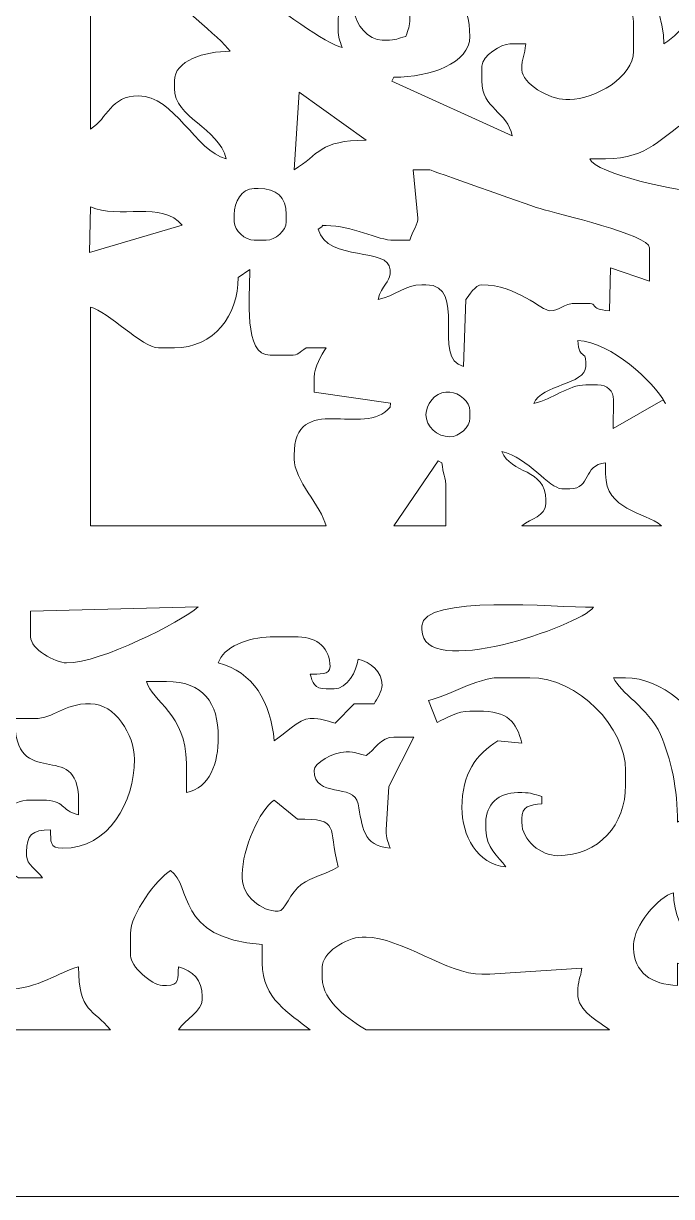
# Model space of a CAD drawing. Header units: millimetres. Extents: x -350 to -130, y -110 to 238.
# Drawn here: x -303.4 to -267.2, y -110 to -44.6 of the extents above; entities that cross this region are included whole.
import ezdxf

# ---------------------------------------------------------------- set-up
doc = ezdxf.new("R2010")
doc.units = ezdxf.units.MM
doc.header["$MEASUREMENT"] = 0
doc.layers.add('layer 1', color=7, linetype='Continuous')

msp = doc.modelspace()

# ---------------------------------------------------------------- linework, layer by layer
at = {"layer": 'layer 1', "color": 250, "lineweight": 9}
msp.add_open_spline([(-341.75, 49), (-341.75, 49), (-138.25, 49), (-138.25, 49), (-138.25, 49), (-133.7125, 49), (-130, 45.4225), (-130, 41.05), (-130, 41.05), (-130, 41.05), (-130, -102.05), (-130, -102.05), (-130, -102.05), (-130, -106.4225), (-133.7125, -110), (-138.25, -110), (-138.25, -110), (-138.25, -110), (-341.75, -110), (-341.75, -110), (-341.75, -110), (-346.2875, -110), (-350, -106.4225), (-350, -102.05), (-350, -102.05), (-350, -102.05), (-350, 41.05), (-350, 41.05), (-350, 41.05), (-350, 45.4225), (-346.2875, 49), (-341.75, 49)], degree=3, knots=[0, 0, 0, 0, 0.1111111, 0.1111111, 0.1111111, 0.1111111, 0.2222222, 0.2222222, 0.2222222, 0.2222222, 0.3333333, 0.3333333, 0.3333333, 0.3333333, 0.4444444, 0.4444444, 0.4444444, 0.4444445, 0.5555556, 0.5555556, 0.5555556, 0.5555556, 0.6666667, 0.6666667, 0.6666667, 0.6666667, 0.7777778, 0.7777778, 0.7777778, 0.7777778, 1, 1, 1, 1], dxfattribs=at)
at = {"layer": 'layer 1', "lineweight": 9}
for points, knots in [([(-272.1177, -39.1102), (-270.1333, -39.1102), (-267.665, -43.0766), (-267.665, -45.7247), (-267.665, -45.7247), (-266.4364, -44.9609), (-266.381, -43.8643), (-264.1029, -43.8643), (-264.1029, -43.8643), (-264.6483, -43.1731), (-265.8839, -42.9778), (-265.8839, -41.7973), (-265.8839, -41.7973), (-265.8839, -40.6183), (-265.094, -39.5236), (-264.1029, -39.5236), (-264.1029, -39.5236), (-263.4196, -39.5236), (-263.1455, -39.8085), (-262.9897, -40.3504), (-262.9897, -40.3504), (-263.7031, -40.3652), (-264.1029, -40.2831), (-264.1029, -40.9705), (-264.1029, -40.9705), (-264.1029, -40.9705), (-264.1029, -41.1772), (-264.1029, -41.1772), (-264.1029, -41.1772), (-264.1029, -41.8126), (-263.4506, -42.004), (-262.767, -42.004), (-262.767, -42.004), (-262.767, -42.004), (-262.5444, -42.004), (-262.5444, -42.004), (-262.5444, -42.004), (-261.3626, -42.004), (-261.0013, -41.4025), (-260.5625, -40.7615), (-260.5625, -40.7615), (-260.5625, -40.7615), (-260.318, -38.2833), (-260.318, -38.2833), (-260.318, -38.2833), (-260.318, -38.2833), (-260.318, -37.87), (-260.318, -37.87), (-260.318, -37.87), (-260.318, -35.6892), (-263.0895, -31.8755), (-265.4386, -31.8755), (-265.4386, -31.8755), (-265.4386, -31.8755), (-266.9971, -31.8755), (-266.9971, -31.8755), (-266.9971, -31.8755), (-267.5941, -31.8755), (-268.3869, -32.5294), (-268.5555, -33.1158), (-268.5555, -33.1158), (-268.5555, -33.1158), (-266.9971, -33.1158), (-266.9971, -33.1158), (-266.9971, -33.1158), (-266.2545, -33.1158), (-265.6613, -34.1268), (-265.6613, -34.7694), (-265.6613, -34.7694), (-265.6613, -36.2836), (-266.5214, -37.6632), (-268.1103, -37.6632), (-268.1103, -37.6632), (-268.1103, -37.6632), (-268.3328, -37.6632), (-268.3328, -37.6632), (-268.3328, -37.6632), (-269.966, -37.6632), (-270.3836, -35.846), (-271.0045, -35.1828), (-271.0045, -35.1828), (-271.3563, -36.5848), (-272.0222, -38.569), (-273.6761, -38.6968), (-273.6761, -38.6968), (-273.6761, -38.6968), (-273.6761, -39.1102), (-273.6761, -39.1102), (-273.6761, -39.1102), (-273.6761, -39.1102), (-272.1177, -39.1102), (-272.1177, -39.1102)], [0, 0, 0, 0, 0.0416667, 0.0416667, 0.0416667, 0.0416667, 0.0833333, 0.0833333, 0.0833333, 0.0833333, 0.125, 0.125, 0.125, 0.125, 0.1666667, 0.1666667, 0.1666667, 0.1666667, 0.2083333, 0.2083333, 0.2083333, 0.2083333, 0.25, 0.25, 0.25, 0.25, 0.2916667, 0.2916667, 0.2916667, 0.2916667, 0.3333333, 0.3333333, 0.3333333, 0.3333333, 0.375, 0.375, 0.375, 0.375, 0.4166667, 0.4166667, 0.4166667, 0.4166667, 0.4583333, 0.4583333, 0.4583333, 0.4583333, 0.5, 0.5, 0.5, 0.5, 0.5416667, 0.5416667, 0.5416667, 0.5416667, 0.5833333, 0.5833333, 0.5833333, 0.5833333, 0.625, 0.625, 0.625, 0.625, 0.6666667, 0.6666667, 0.6666667, 0.6666667, 0.7083333, 0.7083333, 0.7083333, 0.7083333, 0.75, 0.75, 0.75, 0.75, 0.7916667, 0.7916667, 0.7916667, 0.7916667, 0.8333333, 0.8333333, 0.8333333, 0.8333333, 0.875, 0.875, 0.875, 0.875, 0.9166667, 0.9166667, 0.9166667, 0.9166667, 1, 1, 1, 1]), ([(-285.6073, -45.9314), (-287.4233, -45.4812), (-295.4027, -39.0258), (-295.8483, -37.2499), (-295.8483, -37.2499), (-293.8906, -38.467), (-291.356, -39.7932), (-288.7149, -40.3418), (-288.7149, -40.3418), (-286.7264, -40.7549), (-281.8224, -41.536), (-281.8224, -43.451), (-281.8224, -43.451), (-281.8224, -43.451), (-281.8224, -44.2778), (-281.8224, -44.2778), (-281.8224, -44.2778), (-281.8224, -44.836), (-281.9288, -44.8477), (-282.0451, -45.3113), (-282.0451, -45.3113), (-282.5444, -45.4193), (-282.557, -45.518), (-283.1583, -45.518), (-283.1583, -45.518), (-283.1583, -45.518), (-283.3809, -45.518), (-283.3809, -45.518), (-283.3809, -45.518), (-284.1279, -45.518), (-284.8688, -44.6519), (-284.9393, -43.8643), (-284.9393, -43.8643), (-285.5679, -43.9129), (-285.8298, -43.8595), (-285.8298, -44.4845), (-285.8298, -44.4845), (-285.8298, -44.4845), (-285.8298, -44.8979), (-285.8298, -44.8979), (-285.8298, -44.8979), (-285.8298, -45.4561), (-285.7236, -45.4678), (-285.6073, -45.9314)], [0, 0, 0, 0, 0.16666666, 0.16666667, 0.16666667, 0.16666667, 0.24999999, 0.25, 0.25, 0.25, 0.33333332, 0.33333333, 0.33333333, 0.33333333, 0.41666666, 0.41666667, 0.41666667, 0.41666667, 0.49999999, 0.5, 0.5, 0.5, 0.58333332, 0.58333333, 0.58333333, 0.58333333, 0.66666666, 0.66666667, 0.66666667, 0.66666667, 0.74999999, 0.75, 0.75, 0.75, 0.83333332, 0.83333333, 0.83333333, 0.83333333, 0.91666666, 0.91666667, 0.91666667, 0.91666667, 1, 1, 1, 1]), ([(-296.9615, -48.6185), (-294.9483, -48.6185), (-293.7873, -51.7052), (-292.0636, -52.1325), (-292.0636, -52.1325), (-292.5033, -50.38), (-294.9578, -49.8538), (-294.9578, -48.2052), (-294.9578, -48.2052), (-294.9578, -48.2052), (-294.9578, -47.7917), (-294.9578, -47.7917), (-294.9578, -47.7917), (-294.9578, -46.6563), (-293.2833, -46.1381), (-291.8409, -46.1381), (-291.8409, -46.1381), (-292.4217, -45.333), (-294.944, -43.4557), (-296.0312, -42.1737), (-296.0312, -42.1737), (-296.5154, -41.6027), (-299.517, -37.7423), (-299.6332, -37.6632), (-299.6332, -37.6632), (-299.6332, -37.6632), (-299.6332, -50.4789), (-299.6332, -50.4789), (-299.6332, -50.4789), (-298.6732, -49.8821), (-298.5115, -48.6185), (-296.9615, -48.6185)], [0, 0, 0, 0, 0.1111111, 0.1111111, 0.1111111, 0.1111111, 0.2222222, 0.2222222, 0.2222222, 0.2222222, 0.3333333, 0.3333333, 0.3333333, 0.3333333, 0.4444444, 0.4444444, 0.4444444, 0.4444445, 0.5555556, 0.5555556, 0.5555556, 0.5555556, 0.6666667, 0.6666667, 0.6666667, 0.6666667, 0.7777778, 0.7777778, 0.7777778, 0.7777778, 1, 1, 1, 1]), ([(-276.1268, -50.8612), (-276.3773, -49.4919), (-277.815, -49.3407), (-277.815, -47.7917), (-277.815, -47.7917), (-277.815, -47.7917), (-277.815, -46.9649), (-277.815, -46.9649), (-277.815, -46.9649), (-277.815, -46.3945), (-276.7113, -45.7247), (-276.2566, -45.7247), (-276.2566, -45.7247), (-276.2566, -45.7247), (-275.3661, -45.7247), (-275.3661, -45.7247), (-275.3661, -45.7247), (-275.424, -46.3712), (-275.5888, -46.459), (-275.5888, -47.1716), (-275.5888, -47.1716), (-275.5888, -47.9271), (-274.0483, -48.8252), (-273.1398, -48.8252), (-273.1398, -48.8252), (-273.1398, -48.8252), (-272.9171, -48.8252), (-272.9171, -48.8252), (-272.9171, -48.8252), (-271.5175, -48.8252), (-269.355, -47.5712), (-269.355, -46.1381), (-269.355, -46.1381), (-269.355, -46.1381), (-269.355, -44.4845), (-269.355, -44.4845), (-269.355, -44.4845), (-269.355, -42.8778), (-272.4932, -40.5571), (-274.2529, -40.5571), (-274.2529, -40.5571), (-274.2529, -40.5571), (-277.1578, -40.4777), (-277.1578, -40.4777), (-277.1578, -40.4777), (-277.1578, -40.4777), (-280.9319, -40.9705), (-280.9319, -40.9705), (-280.9319, -40.9705), (-280.9319, -40.9705), (-280.9319, -41.3839), (-280.9319, -41.3839), (-280.9319, -41.3839), (-279.4972, -41.7396), (-278.483, -43.5466), (-278.483, -45.3113), (-278.483, -45.3113), (-278.483, -46.8168), (-280.7007, -47.585), (-282.713, -47.585), (-282.713, -47.585), (-282.713, -47.585), (-282.8312, -47.8089), (-282.8312, -47.8089), (-282.8312, -47.8089), (-282.8312, -47.8089), (-276.1268, -50.8612), (-276.1268, -50.8612)], [0, 0, 0, 0, 0.0555556, 0.0555556, 0.0555556, 0.0555556, 0.1111111, 0.1111111, 0.1111111, 0.1111111, 0.1666667, 0.1666667, 0.1666667, 0.1666667, 0.2222222, 0.2222222, 0.2222222, 0.2222222, 0.2777778, 0.2777778, 0.2777778, 0.2777778, 0.3333333, 0.3333333, 0.3333333, 0.3333333, 0.3888889, 0.3888889, 0.3888889, 0.3888889, 0.4444444, 0.4444444, 0.4444444, 0.4444445, 0.5, 0.5, 0.5, 0.5, 0.5555556, 0.5555556, 0.5555556, 0.5555556, 0.6111111, 0.6111111, 0.6111111, 0.6111111, 0.6666667, 0.6666667, 0.6666667, 0.6666667, 0.7222222, 0.7222222, 0.7222222, 0.7222222, 0.7777778, 0.7777778, 0.7777778, 0.7777778, 0.8333333, 0.8333333, 0.8333333, 0.8333333, 0.8888889, 0.8888889, 0.8888889, 0.8888889, 1, 1, 1, 1]), ([(-284.2714, -51.099), (-286.8689, -51.099), (-286.8792, -51.8825), (-288.2788, -52.7526), (-288.2788, -52.7526), (-288.2788, -52.7526), (-288.0058, -48.4136), (-288.0058, -48.4136), (-288.0058, -48.4136), (-288.0058, -48.4136), (-284.2714, -51.099), (-284.2714, -51.099)], [0, 0, 0, 0, 0.5, 0.5, 0.5, 0.5, 0.75, 0.75, 0.75, 0.75, 1, 1, 1, 1]), ([(-265.3476, -53.9928), (-265.3476, -53.9928), (-264.4571, -53.9928), (-264.4571, -53.9928), (-264.4571, -53.9928), (-264.8388, -53.0137), (-266.3979, -52.6837), (-266.4608, -50.0655), (-266.4608, -50.0655), (-267.725, -50.8515), (-268.5184, -52.1325), (-270.9134, -52.1325), (-270.9134, -52.1325), (-270.9134, -52.1325), (-271.8039, -52.1325), (-271.8039, -52.1325), (-271.8039, -52.1325), (-271.4793, -52.9653), (-266.8103, -53.9928), (-265.3476, -53.9928)], [0, 0, 0, 0, 0.1666667, 0.1666667, 0.1666667, 0.1666667, 0.3333333, 0.3333333, 0.3333333, 0.3333333, 0.5, 0.5, 0.5, 0.5, 0.6666667, 0.6666667, 0.6666667, 0.6666667, 1, 1, 1, 1]), ([(-282.9356, -58.3336), (-282.9356, -58.3336), (-282.9356, -58.5404), (-282.9356, -58.5404), (-282.9356, -58.5404), (-282.9356, -59.0237), (-283.3944, -59.1539), (-283.6036, -59.9873), (-283.6036, -59.9873), (-282.6191, -59.7743), (-282.095, -59.1604), (-281.1546, -59.1604), (-281.1546, -59.1604), (-281.1546, -59.1604), (-280.9319, -59.1604), (-280.9319, -59.1604), (-280.9319, -59.1604), (-278.5561, -59.1604), (-280.6602, -63.2785), (-278.843, -63.7117), (-278.843, -63.7117), (-278.843, -63.7117), (-278.7056, -59.9873), (-278.7056, -59.9873), (-278.7056, -59.9873), (-278.5374, -59.7541), (-278.1828, -59.1604), (-277.815, -59.1604), (-277.815, -59.1604), (-275.8717, -59.1604), (-274.4633, -60.6073), (-274.0303, -60.6073), (-274.0303, -60.6073), (-273.3692, -60.6073), (-273.4348, -60.194), (-272.4719, -60.194), (-272.4719, -60.194), (-272.4719, -60.194), (-272.0266, -60.194), (-272.0266, -60.194), (-272.0266, -60.194), (-271.1551, -60.194), (-272.002, -60.506), (-270.6908, -60.6073), (-270.6908, -60.6073), (-270.6908, -60.6073), (-270.6415, -58.2211), (-270.6415, -58.2211), (-270.6415, -58.2211), (-270.6415, -58.2211), (-268.4645, -58.9537), (-268.4645, -58.9537), (-268.4645, -58.9537), (-268.4645, -58.9537), (-268.4645, -57.0934), (-268.4645, -57.0934), (-268.4645, -57.0934), (-268.4645, -56.3721), (-273.5804, -55.2116), (-274.5712, -54.9085), (-274.5712, -54.9085), (-275.4162, -54.6499), (-280.6821, -52.7526), (-280.7093, -52.7526), (-280.7093, -52.7526), (-280.7093, -52.7526), (-281.6511, -52.7577), (-281.6511, -52.7577), (-281.6511, -52.7577), (-281.6511, -52.7577), (-281.3772, -55.4398), (-281.3772, -55.4398), (-281.3772, -55.4398), (-281.3445, -55.7234), (-281.6994, -56.1895), (-281.8224, -56.68), (-281.8224, -56.68), (-281.8224, -56.68), (-282.713, -56.68), (-282.713, -56.68), (-282.713, -56.68), (-283.6059, -56.68), (-285.0785, -55.8532), (-286.4978, -55.8532), (-286.4978, -55.8532), (-286.9998, -55.8532), (-286.3946, -55.7738), (-286.943, -56.0599), (-286.943, -56.0599), (-286.4075, -57.922), (-282.9356, -57.0156), (-282.9356, -58.3336)], [0, 0, 0, 0, 0.0416667, 0.0416667, 0.0416667, 0.0416667, 0.0833333, 0.0833333, 0.0833333, 0.0833333, 0.125, 0.125, 0.125, 0.125, 0.1666667, 0.1666667, 0.1666667, 0.1666667, 0.2083333, 0.2083333, 0.2083333, 0.2083333, 0.25, 0.25, 0.25, 0.25, 0.2916667, 0.2916667, 0.2916667, 0.2916667, 0.3333333, 0.3333333, 0.3333333, 0.3333333, 0.375, 0.375, 0.375, 0.375, 0.4166667, 0.4166667, 0.4166667, 0.4166667, 0.4583333, 0.4583333, 0.4583333, 0.4583333, 0.5, 0.5, 0.5, 0.5, 0.5416667, 0.5416667, 0.5416667, 0.5416667, 0.5833333, 0.5833333, 0.5833333, 0.5833333, 0.625, 0.625, 0.625, 0.625, 0.6666667, 0.6666667, 0.6666667, 0.6666667, 0.7083333, 0.7083333, 0.7083333, 0.7083333, 0.75, 0.75, 0.75, 0.75, 0.7916667, 0.7916667, 0.7916667, 0.7916667, 0.8333333, 0.8333333, 0.8333333, 0.8333333, 0.875, 0.875, 0.875, 0.875, 0.9166667, 0.9166667, 0.9166667, 0.9166667, 1, 1, 1, 1]), ([(-290.5052, -56.68), (-290.5052, -56.68), (-289.8372, -56.68), (-289.8372, -56.68), (-289.8372, -56.68), (-289.3181, -56.68), (-288.7241, -56.1285), (-288.7241, -55.6465), (-288.7241, -55.6465), (-288.7241, -55.6465), (-288.7241, -55.2331), (-288.7241, -55.2331), (-288.7241, -55.2331), (-288.7241, -54.2681), (-289.2432, -53.7862), (-290.2825, -53.7862), (-290.2825, -53.7862), (-290.2825, -53.7862), (-290.5052, -53.7862), (-290.5052, -53.7862), (-290.5052, -53.7862), (-291.2249, -53.7862), (-291.6184, -54.5365), (-291.6184, -55.2331), (-291.6184, -55.2331), (-291.6184, -55.2331), (-291.6184, -55.6465), (-291.6184, -55.6465), (-291.6184, -55.6465), (-291.6184, -56.1285), (-291.0243, -56.68), (-290.5052, -56.68)], [0, 0, 0, 0, 0.1111111, 0.1111111, 0.1111111, 0.1111111, 0.2222222, 0.2222222, 0.2222222, 0.2222222, 0.3333333, 0.3333333, 0.3333333, 0.3333333, 0.4444444, 0.4444444, 0.4444444, 0.4444445, 0.5555556, 0.5555556, 0.5555556, 0.5555556, 0.6666667, 0.6666667, 0.6666667, 0.6666667, 0.7777778, 0.7777778, 0.7777778, 0.7777778, 1, 1, 1, 1]), ([(-294.5206, -55.8298), (-295.5951, -54.4814), (-298.0894, -55.5074), (-299.6332, -54.8197), (-299.6332, -54.8197), (-299.6332, -54.8197), (-299.6836, -57.3601), (-299.6836, -57.3601), (-299.6836, -57.3601), (-299.6836, -57.3601), (-294.5206, -55.8298), (-294.5206, -55.8298)], [0, 0, 0, 0, 0.25, 0.25, 0.25, 0.25, 0.5, 0.5, 0.5, 0.5, 1, 1, 1, 1]), ([(-286.4978, -72.5962), (-286.77, -71.5114), (-288.2788, -70.0168), (-288.2788, -68.8755), (-288.2788, -68.8755), (-288.2788, -68.8755), (-288.2788, -68.6688), (-288.2788, -68.6688), (-288.2788, -68.6688), (-288.2788, -65.0355), (-284.3314, -67.7504), (-282.9356, -65.9817), (-282.9356, -65.9817), (-282.9356, -65.9817), (-282.9057, -65.7622), (-282.9057, -65.7622), (-282.9057, -65.7622), (-282.9057, -65.7622), (-287.1657, -65.1548), (-287.1657, -65.1548), (-287.1657, -65.1548), (-287.1657, -65.1548), (-287.1657, -64.328), (-287.1657, -64.328), (-287.1657, -64.328), (-287.1657, -63.6829), (-286.7584, -63.1318), (-286.4978, -62.6744), (-286.4978, -62.6744), (-286.4978, -62.6744), (-287.611, -62.6744), (-287.611, -62.6744), (-287.611, -62.6744), (-288.0128, -62.9242), (-288.0023, -63.0878), (-288.5015, -63.0878), (-288.5015, -63.0878), (-288.5015, -63.0878), (-289.6147, -63.0878), (-289.6147, -63.0878), (-289.6147, -63.0878), (-291.1371, -63.0878), (-290.7278, -59.8439), (-290.7546, -58.3036), (-290.7546, -58.3036), (-290.7546, -58.3036), (-291.3957, -58.747), (-291.3957, -58.747), (-291.3957, -58.747), (-291.3957, -60.852), (-292.7455, -62.6744), (-294.9578, -62.6744), (-294.9578, -62.6744), (-294.9578, -62.6744), (-295.8483, -62.6744), (-295.8483, -62.6744), (-295.8483, -62.6744), (-296.7379, -62.6744), (-298.6548, -60.6432), (-299.6332, -60.4007), (-299.6332, -60.4007), (-299.6332, -60.4007), (-299.6332, -72.5962), (-299.6332, -72.5962), (-299.6332, -72.5962), (-299.6332, -72.5962), (-286.4978, -72.5962), (-286.4978, -72.5962)], [0, 0, 0, 0, 0.0555556, 0.0555556, 0.0555556, 0.0555556, 0.1111111, 0.1111111, 0.1111111, 0.1111111, 0.1666667, 0.1666667, 0.1666667, 0.1666667, 0.2222222, 0.2222222, 0.2222222, 0.2222222, 0.2777778, 0.2777778, 0.2777778, 0.2777778, 0.3333333, 0.3333333, 0.3333333, 0.3333333, 0.3888889, 0.3888889, 0.3888889, 0.3888889, 0.4444444, 0.4444444, 0.4444444, 0.4444445, 0.5, 0.5, 0.5, 0.5, 0.5555556, 0.5555556, 0.5555556, 0.5555556, 0.6111111, 0.6111111, 0.6111111, 0.6111111, 0.6666667, 0.6666667, 0.6666667, 0.6666667, 0.7222222, 0.7222222, 0.7222222, 0.7222222, 0.7777778, 0.7777778, 0.7777778, 0.7777778, 0.8333333, 0.8333333, 0.8333333, 0.8333333, 0.8888889, 0.8888889, 0.8888889, 0.8888889, 1, 1, 1, 1]), ([(-272.0266, -64.7414), (-272.0266, -64.7414), (-271.3587, -64.7414), (-271.3587, -64.7414), (-271.3587, -64.7414), (-270.8376, -64.7414), (-270.4682, -65.0844), (-270.4682, -65.5683), (-270.4682, -65.5683), (-270.4682, -65.5683), (-270.4972, -67.1782), (-270.4972, -67.1782), (-270.4972, -67.1782), (-270.4972, -67.1782), (-267.706, -65.5766), (-267.706, -65.5766), (-267.706, -65.5766), (-267.706, -65.5766), (-267.574, -65.775), (-267.574, -65.775), (-267.574, -65.775), (-268.3095, -64.4843), (-270.5411, -62.4101), (-272.4719, -62.261), (-272.4719, -62.261), (-272.3628, -63.4784), (-272.0266, -62.6921), (-272.0266, -63.5012), (-272.0266, -63.5012), (-272.0266, -63.5012), (-272.0266, -63.7079), (-272.0266, -63.7079), (-272.0266, -63.7079), (-272.0266, -64.7492), (-274.4996, -64.6945), (-274.9208, -65.775), (-274.9208, -65.775), (-273.8596, -65.5454), (-273.0067, -64.7414), (-272.0266, -64.7414)], [0, 0, 0, 0, 0.0909091, 0.0909091, 0.0909091, 0.0909091, 0.1818182, 0.1818182, 0.1818182, 0.1818182, 0.2727273, 0.2727273, 0.2727273, 0.2727273, 0.3636364, 0.3636364, 0.3636364, 0.3636364, 0.4545455, 0.4545455, 0.4545455, 0.4545455, 0.5454545, 0.5454545, 0.5454545, 0.5454546, 0.6363636, 0.6363636, 0.6363636, 0.6363636, 0.7272727, 0.7272727, 0.7272727, 0.7272727, 0.8181818, 0.8181818, 0.8181818, 0.8181818, 1, 1, 1, 1]), ([(-279.5962, -67.6353), (-279.077, -67.6353), (-278.483, -67.0838), (-278.483, -66.6018), (-278.483, -66.6018), (-278.483, -66.6018), (-278.483, -66.1883), (-278.483, -66.1883), (-278.483, -66.1883), (-278.483, -65.7064), (-279.077, -65.1548), (-279.5962, -65.1548), (-279.5962, -65.1548), (-279.5962, -65.1548), (-279.8187, -65.1548), (-279.8187, -65.1548), (-279.8187, -65.1548), (-280.4505, -65.1548), (-280.9319, -65.8683), (-280.9319, -66.3951), (-280.9319, -66.3951), (-280.9319, -67.0636), (-280.3162, -67.6353), (-279.5962, -67.6353)], [0, 0, 0, 0, 0.1428571, 0.1428571, 0.1428571, 0.1428572, 0.2857143, 0.2857143, 0.2857143, 0.2857143, 0.4285714, 0.4285714, 0.4285714, 0.4285714, 0.5714286, 0.5714286, 0.5714286, 0.5714286, 0.7142857, 0.7142857, 0.7142857, 0.7142857, 1, 1, 1, 1]), ([(-274.2529, -71.1493), (-274.2529, -69.3981), (-276.2174, -69.7048), (-276.7019, -68.4621), (-276.7019, -68.4621), (-275.2437, -68.7775), (-274.0454, -70.5292), (-273.3624, -70.5292), (-273.3624, -70.5292), (-273.3624, -70.5292), (-272.9171, -70.5292), (-272.9171, -70.5292), (-272.9171, -70.5292), (-271.6707, -70.5292), (-272.239, -69.2169), (-270.9134, -69.0822), (-270.9134, -69.0822), (-270.9134, -69.0822), (-270.9134, -69.7024), (-270.9134, -69.7024), (-270.9134, -69.7024), (-270.9134, -71.7525), (-268.7803, -71.8023), (-267.7965, -72.5962), (-267.7965, -72.5962), (-267.7965, -72.5962), (-275.5888, -72.5962), (-275.5888, -72.5962), (-275.5888, -72.5962), (-275.0719, -72.1791), (-274.2529, -72.0835), (-274.2529, -71.356), (-274.2529, -71.356), (-274.2529, -71.356), (-274.2529, -71.1493), (-274.2529, -71.1493)], [0, 0, 0, 0, 0.19999999, 0.2, 0.2, 0.2, 0.29999999, 0.3, 0.3, 0.3, 0.39999999, 0.4, 0.4, 0.4, 0.49999999, 0.5, 0.5, 0.5, 0.59999999, 0.6, 0.6, 0.6, 0.69999999, 0.7, 0.7, 0.7, 0.79999999, 0.8, 0.8, 0.8, 0.89999999, 0.9, 0.9, 0.9, 1, 1, 1, 1]), ([(-279.8187, -72.5962), (-279.8187, -72.5962), (-279.8187, -70.5292), (-279.8187, -70.5292), (-279.8187, -70.5292), (-279.8187, -69.8165), (-279.9835, -69.7288), (-280.0414, -69.0822), (-280.0414, -69.0822), (-280.0414, -69.0822), (-280.247, -68.9684), (-280.247, -68.9684), (-280.247, -68.9684), (-280.247, -68.9684), (-282.713, -72.5962), (-282.713, -72.5962), (-282.713, -72.5962), (-282.713, -72.5962), (-279.8187, -72.5962), (-279.8187, -72.5962)], [0, 0, 0, 0, 0.1666667, 0.1666667, 0.1666667, 0.1666667, 0.3333333, 0.3333333, 0.3333333, 0.3333333, 0.5, 0.5, 0.5, 0.5, 0.6666667, 0.6666667, 0.6666667, 0.6666667, 1, 1, 1, 1]), ([(-271.5814, -77.1437), (-273.6608, -77.1437), (-281.1546, -76.4321), (-281.1546, -78.1772), (-281.1546, -78.1772), (-281.1546, -78.1772), (-281.1546, -78.3839), (-281.1546, -78.3839), (-281.1546, -78.3839), (-281.1546, -81.2575), (-272.3944, -78.1741), (-271.5814, -77.1437)], [0, 0, 0, 0, 0.25, 0.25, 0.25, 0.25, 0.5, 0.5, 0.5, 0.5, 1, 1, 1, 1]), ([(-300.9689, -80.2442), (-299.027, -80.2442), (-294.6535, -77.9761), (-293.6222, -77.1205), (-293.6222, -77.1205), (-293.6222, -77.1205), (-302.9726, -77.3504), (-302.9726, -77.3504), (-302.9726, -77.3504), (-302.9726, -77.3504), (-302.9726, -78.7973), (-302.9726, -78.7973), (-302.9726, -78.7973), (-302.9726, -79.4689), (-301.5971, -80.2442), (-300.9689, -80.2442)], [0, 0, 0, 0, 0.2, 0.2, 0.2, 0.2, 0.4, 0.4, 0.4, 0.4, 0.6, 0.6, 0.6, 0.6, 1, 1, 1, 1]), ([(-289.392, -84.585), (-288.93, -84.2977), (-287.9835, -83.3448), (-287.3883, -83.3448), (-287.3883, -83.3448), (-286.7102, -83.3448), (-286.574, -83.4387), (-286.0019, -83.5984), (-286.0019, -83.5984), (-286.0019, -83.5984), (-284.9393, -82.518), (-284.9393, -82.518), (-284.9393, -82.518), (-284.9393, -82.518), (-283.8261, -82.518), (-283.8261, -82.518), (-283.8261, -82.518), (-283.6774, -82.2569), (-283.3809, -81.8345), (-283.3809, -81.4845), (-283.3809, -81.4845), (-283.3809, -80.7168), (-284.0268, -80.2086), (-284.7167, -80.0375), (-284.7167, -80.0375), (-284.7769, -80.709), (-285.3377, -81.6912), (-286.0525, -81.6912), (-286.0525, -81.6912), (-286.0525, -81.6912), (-286.4978, -81.6912), (-286.4978, -81.6912), (-286.4978, -81.6912), (-287.1742, -81.6912), (-287.2536, -81.3326), (-287.3883, -80.8644), (-287.3883, -80.8644), (-286.8975, -80.8542), (-286.2751, -80.9275), (-286.2751, -80.4509), (-286.2751, -80.4509), (-286.2751, -79.4511), (-286.9793, -78.7973), (-288.0562, -78.7973), (-288.0562, -78.7973), (-288.0562, -78.7973), (-289.6147, -78.7973), (-289.6147, -78.7973), (-289.6147, -78.7973), (-290.8242, -78.7973), (-292.2595, -79.377), (-292.5089, -80.2442), (-292.5089, -80.2442), (-290.5661, -80.7258), (-289.5846, -82.4363), (-289.392, -84.585)], [0, 0, 0, 0, 0.0666667, 0.0666667, 0.0666667, 0.0666667, 0.1333333, 0.1333333, 0.1333333, 0.1333333, 0.2, 0.2, 0.2, 0.2, 0.2666667, 0.2666667, 0.2666667, 0.2666667, 0.3333333, 0.3333333, 0.3333333, 0.3333333, 0.4, 0.4, 0.4, 0.4, 0.4666667, 0.4666667, 0.4666667, 0.4666667, 0.5333333, 0.5333333, 0.5333333, 0.5333333, 0.6, 0.6, 0.6, 0.6, 0.6666667, 0.6666667, 0.6666667, 0.6666667, 0.7333333, 0.7333333, 0.7333333, 0.7333333, 0.8, 0.8, 0.8, 0.8, 0.8666667, 0.8666667, 0.8666667, 0.8666667, 1, 1, 1, 1]), ([(-280.2979, -83.5633), (-279.7714, -83.3095), (-279.1779, -82.9314), (-278.483, -82.9314), (-278.483, -82.9314), (-278.483, -82.9314), (-278.0377, -82.9314), (-278.0377, -82.9314), (-278.0377, -82.9314), (-276.3186, -82.9314), (-275.91, -83.5112), (-275.5776, -84.7216), (-275.5776, -84.7216), (-275.5776, -84.7216), (-276.9245, -84.585), (-276.9245, -84.585), (-276.9245, -84.585), (-278.1296, -85.3343), (-278.9282, -86.4367), (-278.9282, -88.3056), (-278.9282, -88.3056), (-278.9282, -89.8521), (-278.0679, -91.4902), (-276.4793, -91.6129), (-276.4793, -91.6129), (-276.902, -91.0268), (-277.5925, -90.5186), (-277.5925, -89.5459), (-277.5925, -89.5459), (-277.5925, -89.5459), (-277.5925, -89.1325), (-277.5925, -89.1325), (-277.5925, -89.1325), (-277.5925, -88.1326), (-276.8883, -87.4788), (-275.8113, -87.4788), (-275.8113, -87.4788), (-275.8113, -87.4788), (-275.5888, -87.4788), (-275.5888, -87.4788), (-275.5888, -87.4788), (-274.9875, -87.4788), (-274.9749, -87.5776), (-274.4756, -87.6855), (-274.4756, -87.6855), (-274.4756, -87.6855), (-274.4756, -88.099), (-274.4756, -88.099), (-274.4756, -88.099), (-275.1396, -88.1502), (-275.5888, -88.2476), (-275.5888, -88.9258), (-275.5888, -88.9258), (-275.5888, -88.9258), (-275.5888, -89.1325), (-275.5888, -89.1325), (-275.5888, -89.1325), (-275.5888, -90.1637), (-274.5, -90.9928), (-273.5851, -90.9928), (-273.5851, -90.9928), (-271.2752, -90.9928), (-269.8002, -89.2462), (-269.8002, -87.0655), (-269.8002, -87.0655), (-269.8002, -87.0655), (-269.8002, -86.2386), (-269.8002, -86.2386), (-269.8002, -86.2386), (-269.8002, -83.8582), (-272.4302, -81.071), (-275.1435, -81.071), (-275.1435, -81.071), (-275.1435, -81.071), (-276.9245, -81.071), (-276.9245, -81.071), (-276.9245, -81.071), (-278.0073, -81.071), (-279.739, -82.1014), (-280.7947, -82.3412), (-280.7947, -82.3412), (-280.7947, -82.3412), (-280.2979, -83.5633), (-280.2979, -83.5633)], [0, 0, 0, 0, 0.0454545, 0.0454545, 0.0454545, 0.0454546, 0.0909091, 0.0909091, 0.0909091, 0.0909091, 0.1363636, 0.1363636, 0.1363636, 0.1363636, 0.1818182, 0.1818182, 0.1818182, 0.1818182, 0.2272727, 0.2272727, 0.2272727, 0.2272727, 0.2727273, 0.2727273, 0.2727273, 0.2727273, 0.3181818, 0.3181818, 0.3181818, 0.3181818, 0.3636364, 0.3636364, 0.3636364, 0.3636364, 0.4090909, 0.4090909, 0.4090909, 0.4090909, 0.4545455, 0.4545455, 0.4545455, 0.4545455, 0.5, 0.5, 0.5, 0.5, 0.5454545, 0.5454545, 0.5454545, 0.5454546, 0.5909091, 0.5909091, 0.5909091, 0.5909091, 0.6363636, 0.6363636, 0.6363636, 0.6363636, 0.6818182, 0.6818182, 0.6818182, 0.6818182, 0.7272727, 0.7272727, 0.7272727, 0.7272727, 0.7727273, 0.7727273, 0.7727273, 0.7727273, 0.8181818, 0.8181818, 0.8181818, 0.8181818, 0.8636364, 0.8636364, 0.8636364, 0.8636364, 0.9090909, 0.9090909, 0.9090909, 0.9090909, 1, 1, 1, 1]), ([(-266.906, -89.1325), (-266.0388, -88.5425), (-265.5703, -87.2196), (-265.5703, -85.8252), (-265.5703, -85.8252), (-265.5703, -85.8252), (-265.5703, -84.585), (-265.5703, -84.585), (-265.5703, -84.585), (-265.5703, -82.9362), (-267.8209, -81.071), (-269.8002, -81.071), (-269.8002, -81.071), (-269.8002, -81.071), (-270.4682, -81.071), (-270.4682, -81.071), (-270.4682, -81.071), (-270.148, -81.8921), (-268.5141, -82.7515), (-267.8603, -84.2308), (-267.8603, -84.2308), (-267.2602, -85.5889), (-266.906, -87.2987), (-266.906, -89.1325)], [0, 0, 0, 0, 0.1428571, 0.1428571, 0.1428571, 0.1428572, 0.2857143, 0.2857143, 0.2857143, 0.2857143, 0.4285714, 0.4285714, 0.4285714, 0.4285714, 0.5714286, 0.5714286, 0.5714286, 0.5714286, 0.7142857, 0.7142857, 0.7142857, 0.7142857, 1, 1, 1, 1]), ([(-294.2899, -85.8252), (-294.2899, -85.8252), (-294.2899, -87.4788), (-294.2899, -87.4788), (-294.2899, -87.4788), (-292.9636, -87.192), (-292.5089, -85.8505), (-292.5089, -84.3783), (-292.5089, -84.3783), (-292.5089, -82.4767), (-293.3427, -81.2777), (-295.4031, -81.2777), (-295.4031, -81.2777), (-295.4031, -81.2777), (-296.5163, -81.2777), (-296.5163, -81.2777), (-296.5163, -81.2777), (-296.1949, -82.3951), (-294.2899, -83.0898), (-294.2899, -85.8252)], [0, 0, 0, 0, 0.1666667, 0.1666667, 0.1666667, 0.1666667, 0.3333333, 0.3333333, 0.3333333, 0.3333333, 0.5, 0.5, 0.5, 0.5, 0.6666667, 0.6666667, 0.6666667, 0.6666667, 1, 1, 1, 1]), ([(-303.6406, -92.233), (-303.6406, -92.233), (-302.3047, -92.233), (-302.3047, -92.233), (-302.3047, -92.233), (-302.6386, -91.7701), (-303.1953, -91.5068), (-303.1953, -90.9928), (-303.1953, -90.9928), (-303.1953, -90.9928), (-303.1953, -90.7861), (-303.1953, -90.7861), (-303.1953, -90.7861), (-303.1953, -89.841), (-302.9062, -89.5676), (-301.8594, -89.5459), (-301.8594, -89.5459), (-301.8436, -90.2083), (-301.932, -90.5794), (-301.1916, -90.5794), (-301.1916, -90.5794), (-298.5931, -90.5794), (-297.1842, -88.0062), (-297.1842, -85.6185), (-297.1842, -85.6185), (-297.1842, -84.2359), (-298.269, -82.518), (-299.6332, -82.518), (-299.6332, -82.518), (-301.2429, -82.518), (-301.6154, -83.3448), (-302.75, -83.3448), (-302.75, -83.3448), (-302.75, -83.3448), (-303.8631, -83.3448), (-303.8631, -83.3448), (-303.8631, -83.3448), (-303.8631, -87.565), (-300.301, -84.3563), (-300.301, -87.8923), (-300.301, -87.8923), (-300.301, -87.8923), (-300.301, -88.7191), (-300.301, -88.7191), (-300.301, -88.7191), (-301.3377, -88.4621), (-301.0266, -87.8923), (-302.3047, -87.8923), (-302.3047, -87.8923), (-302.3047, -87.8923), (-302.9726, -87.8923), (-302.9726, -87.8923), (-302.9726, -87.8923), (-304.1731, -87.8923), (-304.9763, -88.9145), (-304.9763, -89.9593), (-304.9763, -89.9593), (-304.9763, -89.9593), (-304.9763, -90.7861), (-304.9763, -90.7861), (-304.9763, -90.7861), (-304.9763, -91.3653), (-304.0486, -91.9793), (-303.6406, -92.233)], [0, 0, 0, 0, 0.0588235, 0.0588235, 0.0588235, 0.0588235, 0.1176471, 0.1176471, 0.1176471, 0.1176471, 0.1764706, 0.1764706, 0.1764706, 0.1764706, 0.2352941, 0.2352941, 0.2352941, 0.2352941, 0.2941176, 0.2941176, 0.2941176, 0.2941177, 0.3529412, 0.3529412, 0.3529412, 0.3529412, 0.4117647, 0.4117647, 0.4117647, 0.4117647, 0.4705882, 0.4705882, 0.4705882, 0.4705882, 0.5294118, 0.5294118, 0.5294118, 0.5294118, 0.5882353, 0.5882353, 0.5882353, 0.5882353, 0.6470588, 0.6470588, 0.6470588, 0.6470588, 0.7058824, 0.7058824, 0.7058824, 0.7058824, 0.7647059, 0.7647059, 0.7647059, 0.7647059, 0.8235294, 0.8235294, 0.8235294, 0.8235294, 0.8823529, 0.8823529, 0.8823529, 0.882353, 1, 1, 1, 1]), ([(-282.9356, -90.5794), (-283.052, -90.1158), (-283.1583, -90.1042), (-283.1583, -89.5459), (-283.1583, -89.5459), (-283.1583, -89.5459), (-283.004, -87.1399), (-283.004, -87.1399), (-283.004, -87.1399), (-283.004, -87.1399), (-281.5999, -84.3783), (-281.5999, -84.3783), (-281.5999, -84.3783), (-281.5999, -84.3783), (-282.713, -84.3783), (-282.713, -84.3783), (-282.713, -84.3783), (-283.4322, -84.3783), (-283.8181, -85.1035), (-284.2714, -85.4118), (-284.2714, -85.4118), (-284.7707, -85.3038), (-284.7833, -85.2051), (-285.3846, -85.2051), (-285.3846, -85.2051), (-286.1167, -85.2051), (-287.1657, -85.8344), (-287.1657, -86.2386), (-287.1657, -86.2386), (-287.1657, -87.8261), (-284.9428, -86.9111), (-284.7159, -88.0982), (-284.7159, -88.0982), (-284.4763, -89.3519), (-284.4664, -90.4612), (-282.9356, -90.5794)], [0, 0, 0, 0, 0.1, 0.1, 0.1, 0.1, 0.2, 0.2, 0.2, 0.2, 0.3, 0.3, 0.3, 0.3, 0.4, 0.4, 0.4, 0.4, 0.5, 0.5, 0.5, 0.5, 0.6, 0.6, 0.6, 0.6, 0.7, 0.7, 0.7, 0.7, 0.8, 0.8, 0.8, 0.8, 1, 1, 1, 1]), ([(-289.1694, -94.0934), (-288.7934, -94.0934), (-288.4838, -93.023), (-287.8847, -92.5989), (-287.8847, -92.5989), (-287.2734, -92.1663), (-286.5268, -92.0462), (-285.8298, -91.6129), (-285.8298, -91.6129), (-286.392, -89.3726), (-285.6702, -88.9258), (-288.0978, -88.9661), (-288.0978, -88.9661), (-288.0978, -88.9661), (-289.392, -87.8923), (-289.392, -87.8923), (-289.392, -87.8923), (-290.2051, -88.4454), (-291.1731, -90.6244), (-291.1731, -92.0263), (-291.1731, -92.0263), (-291.1731, -92.0263), (-291.1731, -92.233), (-291.1731, -92.233), (-291.1731, -92.233), (-291.1731, -93.2643), (-290.0844, -94.0934), (-289.1694, -94.0934)], [0, 0, 0, 0, 0.125, 0.125, 0.125, 0.125, 0.25, 0.25, 0.25, 0.25, 0.375, 0.375, 0.375, 0.375, 0.5, 0.5, 0.5, 0.5, 0.625, 0.625, 0.625, 0.625, 0.75, 0.75, 0.75, 0.75, 1, 1, 1, 1]), ([(-295.6258, -98.2275), (-295.6258, -98.2275), (-295.4031, -98.2275), (-295.4031, -98.2275), (-295.4031, -98.2275), (-294.6627, -98.2275), (-294.7511, -97.8563), (-294.7352, -97.1939), (-294.7352, -97.1939), (-293.9297, -97.3936), (-293.3994, -97.9152), (-293.3994, -98.8475), (-293.3994, -98.8475), (-293.3994, -98.8475), (-293.3994, -99.0543), (-293.3994, -99.0543), (-293.3994, -99.0543), (-293.3994, -99.5903), (-294.3581, -100.1851), (-294.7352, -100.7079), (-294.7352, -100.7079), (-294.7352, -100.7079), (-287.3883, -100.7079), (-287.3883, -100.7079), (-287.3883, -100.7079), (-288.5458, -99.7737), (-290.0599, -98.9808), (-290.0599, -96.9872), (-290.0599, -96.9872), (-290.0599, -96.9872), (-290.0599, -95.9537), (-290.0599, -95.9537), (-290.0599, -95.9537), (-294.9617, -95.575), (-293.9194, -92.6775), (-295.1805, -91.8196), (-295.1805, -91.8196), (-295.9202, -92.2795), (-297.4068, -94.2515), (-297.4068, -95.3336), (-297.4068, -95.3336), (-297.4068, -95.3336), (-297.4068, -96.5738), (-297.4068, -96.5738), (-297.4068, -96.5738), (-297.4068, -97.1299), (-296.2447, -98.2275), (-295.6258, -98.2275)], [0, 0, 0, 0, 0.0769231, 0.0769231, 0.0769231, 0.0769231, 0.1538462, 0.1538462, 0.1538462, 0.1538462, 0.2307692, 0.2307692, 0.2307692, 0.2307692, 0.3076923, 0.3076923, 0.3076923, 0.3076923, 0.3846154, 0.3846154, 0.3846154, 0.3846154, 0.4615385, 0.4615385, 0.4615385, 0.4615385, 0.5384615, 0.5384615, 0.5384615, 0.5384615, 0.6153846, 0.6153846, 0.6153846, 0.6153846, 0.6923077, 0.6923077, 0.6923077, 0.6923077, 0.7692308, 0.7692308, 0.7692308, 0.7692308, 0.8461538, 0.8461538, 0.8461538, 0.8461539, 1, 1, 1, 1]), ([(-266.906, -98.2275), (-266.906, -98.2275), (-266.906, -96.9872), (-266.906, -96.9872), (-266.906, -96.9872), (-265.9754, -97.1885), (-265.3476, -97.5872), (-265.3476, -98.6408), (-265.3476, -98.6408), (-265.3476, -98.6408), (-265.3476, -99.261), (-265.3476, -99.261), (-265.3476, -99.261), (-265.3476, -99.787), (-266.1044, -100.2138), (-266.4608, -100.7079), (-266.4608, -100.7079), (-266.4608, -100.7079), (-258.2233, -100.7079), (-258.2233, -100.7079), (-258.2233, -100.7079), (-259.0843, -100.1524), (-260.1996, -100.0396), (-260.725, -99.1031), (-260.725, -99.1031), (-261.6443, -97.4643), (-260.1129, -97.2555), (-262.9068, -97.2015), (-262.9068, -97.2015), (-265.2647, -97.156), (-267.1287, -95.3666), (-267.1287, -93.0598), (-267.1287, -93.0598), (-267.9941, -93.2744), (-269.355, -94.9397), (-269.355, -95.9537), (-269.355, -95.9537), (-269.355, -95.9537), (-269.355, -96.1604), (-269.355, -96.1604), (-269.355, -96.1604), (-269.355, -97.4727), (-268.3443, -98.1977), (-266.906, -98.2275)], [0, 0, 0, 0, 0.0833333, 0.0833333, 0.0833333, 0.0833333, 0.1666667, 0.1666667, 0.1666667, 0.1666667, 0.25, 0.25, 0.25, 0.25, 0.3333333, 0.3333333, 0.3333333, 0.3333333, 0.4166667, 0.4166667, 0.4166667, 0.4166667, 0.5, 0.5, 0.5, 0.5, 0.5833333, 0.5833333, 0.5833333, 0.5833333, 0.6666667, 0.6666667, 0.6666667, 0.6666667, 0.75, 0.75, 0.75, 0.75, 0.8333333, 0.8333333, 0.8333333, 0.8333333, 1, 1, 1, 1]), ([(-298.52, -100.7079), (-299.4584, -99.5187), (-300.301, -99.7677), (-300.301, -97.1939), (-300.301, -97.1939), (-301.3983, -97.466), (-302.5267, -98.4342), (-304.3084, -98.4342), (-304.3084, -98.4342), (-304.3084, -98.4342), (-305.8668, -98.4342), (-305.8668, -98.4342), (-305.8668, -98.4342), (-309.6507, -98.4342), (-314.1572, -94.3001), (-315.4401, -94.3001), (-315.4401, -94.3001), (-315.4401, -94.3001), (-316.9985, -94.3001), (-316.9985, -94.3001), (-316.9985, -94.3001), (-318.4155, -94.3001), (-320.338, -96.0851), (-320.338, -97.4006), (-320.338, -97.4006), (-320.338, -97.4006), (-320.338, -98.6408), (-320.338, -98.6408), (-320.338, -98.6408), (-320.338, -101.7969), (-313.8455, -100.7079), (-310.5422, -100.7079), (-310.5422, -100.7079), (-306.5348, -100.7079), (-302.5274, -100.7079), (-298.52, -100.7079)], [0, 0, 0, 0, 0.1, 0.1, 0.1, 0.1, 0.2, 0.2, 0.2, 0.2, 0.3, 0.3, 0.3, 0.3, 0.4, 0.4, 0.4, 0.4, 0.5, 0.5, 0.5, 0.5, 0.6, 0.6, 0.6, 0.6, 0.7, 0.7, 0.7, 0.7, 0.8, 0.8, 0.8, 0.8, 1, 1, 1, 1]), ([(-284.2714, -100.7079), (-284.2714, -100.7079), (-270.6908, -100.7079), (-270.6908, -100.7079), (-270.6908, -100.7079), (-271.3309, -100.1913), (-272.4719, -99.7253), (-272.4719, -98.6408), (-272.4719, -98.6408), (-272.4719, -97.9282), (-272.3072, -97.8405), (-272.2419, -97.2725), (-272.2419, -97.2725), (-272.2419, -97.2725), (-277.3698, -97.6073), (-277.3698, -97.6073), (-277.3698, -97.6073), (-277.3698, -97.6073), (-277.815, -97.6073), (-277.815, -97.6073), (-277.815, -97.6073), (-279.6973, -97.6073), (-282.3779, -95.5403), (-284.2714, -95.5403), (-284.2714, -95.5403), (-284.2714, -95.5403), (-284.4941, -95.5403), (-284.4941, -95.5403), (-284.4941, -95.5403), (-285.4288, -95.5403), (-286.7204, -96.4567), (-286.7204, -97.1939), (-286.7204, -97.1939), (-286.7204, -97.1939), (-286.7204, -97.814), (-286.7204, -97.814), (-286.7204, -97.814), (-286.7204, -99.1405), (-285.1613, -100.1546), (-284.2714, -100.7079)], [0, 0, 0, 0, 0.0909091, 0.0909091, 0.0909091, 0.0909091, 0.1818182, 0.1818182, 0.1818182, 0.1818182, 0.2727273, 0.2727273, 0.2727273, 0.2727273, 0.3636364, 0.3636364, 0.3636364, 0.3636364, 0.4545455, 0.4545455, 0.4545455, 0.4545455, 0.5454545, 0.5454545, 0.5454545, 0.5454546, 0.6363636, 0.6363636, 0.6363636, 0.6363636, 0.7272727, 0.7272727, 0.7272727, 0.7272727, 0.8181818, 0.8181818, 0.8181818, 0.8181818, 1, 1, 1, 1])]:
    msp.add_open_spline(points, degree=3, knots=knots, dxfattribs=at)

doc.saveas('drawing.dxf')
